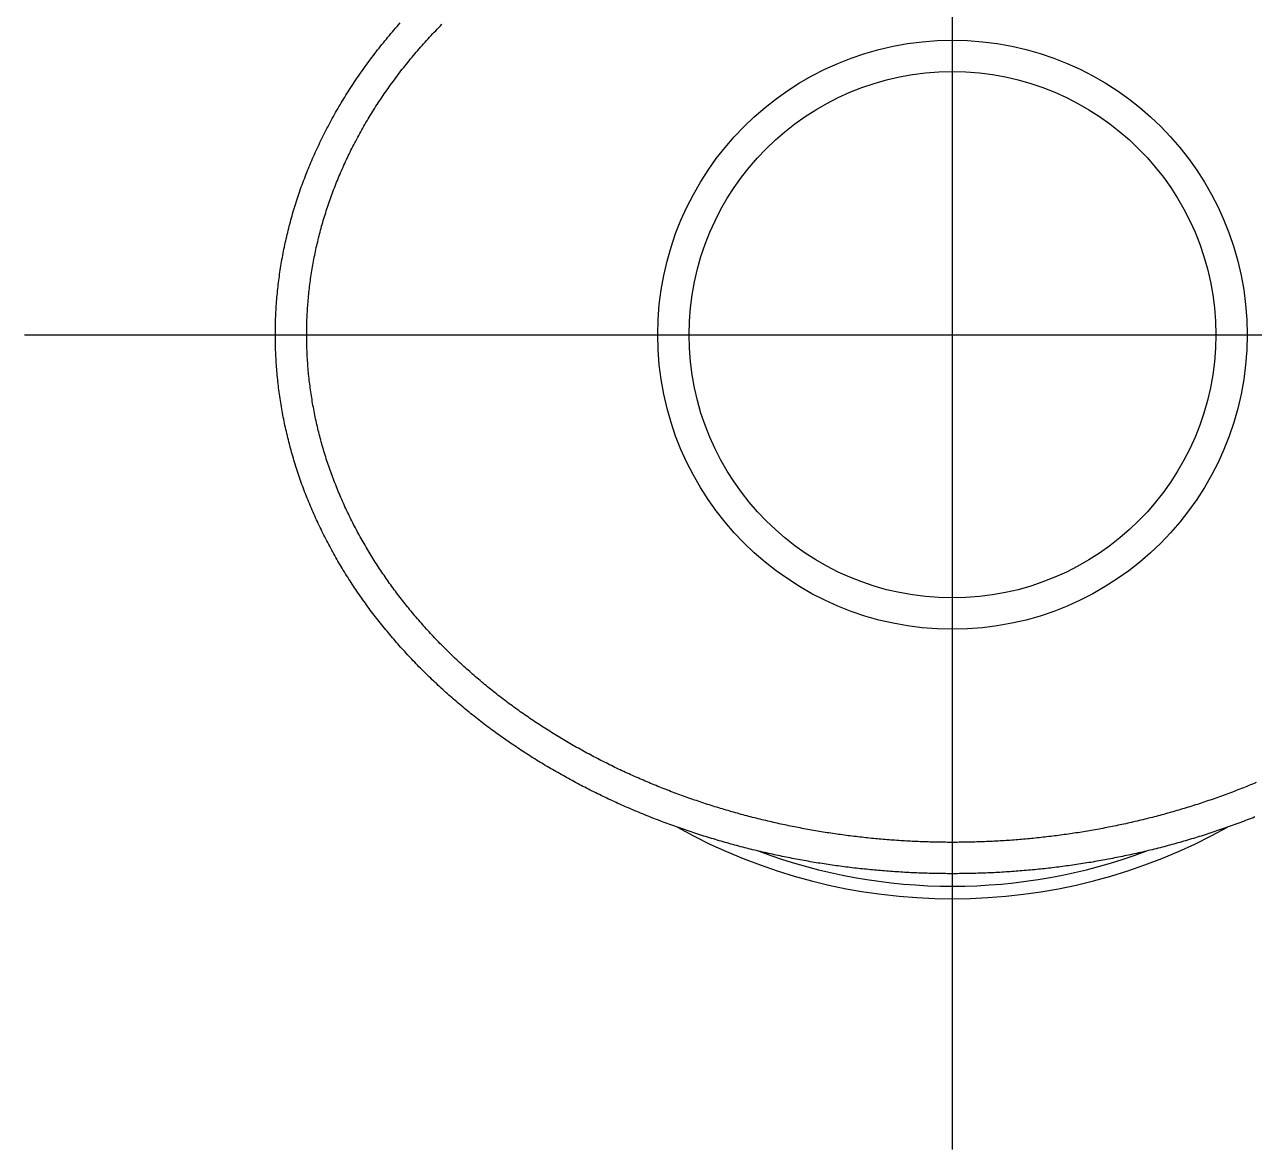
# Model space of a CAD drawing. Extents: x -20.5 to 40.2, y -30.5 to 19.1.
# Drawn here: x 25.4 to 35.21, y -6.5 to 2.47 of the extents above; entities that cross this region are included whole.
import ezdxf

# ---------------------------------------------------------------- set-up
doc = ezdxf.new("R2010")
doc.units = 0
doc.linetypes.add('CENTER', pattern=[50.8, 31.75, -6.35, 6.35, -6.35])
doc.layers.get('0').update_dxf_attribs({"linetype": 'CONTINUOUS'})
doc.layers.add('CENTER', color=1, linetype='CENTER')

msp = doc.modelspace()

# ---------------------------------------------------------------- linework, layer by layer
at = {"color": 7}
for points in [[(35.2155, -3.847, 0), (35.2004, -3.853, 0), (35.1852, -3.859, 0), (35.1701, -3.8649, 0), (35.1549, -3.8708, 0), (35.1397, -3.8766, 0), (35.1245, -3.8824, 0), (35.1093, -3.8881, 0), (35.0941, -3.8938, 0), (35.0788, -3.8995, 0), (35.0636, -3.9051, 0), (35.0483, -3.9107, 0), (35.033, -3.9162, 0), (35.0177, -3.9217, 0), (35.0024, -3.9272, 0), (34.9871, -3.9326, 0), (34.9718, -3.938, 0), (34.9564, -3.9433, 0), (34.9411, -3.9486, 0), (34.9257, -3.9539, 0), (34.9103, -3.9591, 0), (34.895, -3.9642, 0), (34.8796, -3.9694, 0), (34.8641, -3.9745, 0), (34.8487, -3.9795, 0), (34.8333, -3.9845, 0), (34.8178, -3.9895, 0), (34.8024, -3.9944, 0), (34.7869, -3.9993, 0), (34.7715, -4.0042, 0), (34.756, -4.009, 0), (34.7405, -4.0137, 0), (34.725, -4.0185, 0), (34.7094, -4.0232, 0), (34.6939, -4.0278, 0), (34.6784, -4.0324, 0), (34.6628, -4.037, 0), (34.6472, -4.0415, 0), (34.6317, -4.046, 0), (34.6161, -4.0504, 0), (34.6005, -4.0548, 0), (34.5849, -4.0592, 0), (34.5693, -4.0635, 0), (34.5536, -4.0678, 0), (34.538, -4.0721, 0), (34.5224, -4.0763, 0), (34.5067, -4.0804, 0), (34.4911, -4.0846, 0), (34.4754, -4.0887, 0), (34.4597, -4.0927, 0), (34.444, -4.0967, 0), (34.4283, -4.1007, 0), (34.4126, -4.1046, 0), (34.3969, -4.1085, 0), (34.3812, -4.1123, 0), (34.3654, -4.1161, 0), (34.3497, -4.1199, 0), (34.3339, -4.1236, 0), (34.3182, -4.1273, 0), (34.3024, -4.131, 0), (34.2866, -4.1346, 0), (34.2708, -4.1382, 0), (34.255, -4.1417, 0), (34.2392, -4.1452, 0), (34.2234, -4.1486, 0), (34.2076, -4.1521, 0), (34.1918, -4.1554, 0), (34.1759, -4.1588, 0), (34.1601, -4.162, 0), (34.1442, -4.1653, 0), (34.1284, -4.1685, 0), (34.1125, -4.1717, 0), (34.0967, -4.1748, 0), (34.0808, -4.1779, 0), (34.0649, -4.181, 0), (34.049, -4.184, 0), (34.0331, -4.187, 0), (34.0172, -4.1899, 0), (34.0013, -4.1928, 0), (33.9854, -4.1957, 0), (33.9694, -4.1985, 0), (33.9535, -4.2013, 0), (33.9376, -4.204, 0), (33.9216, -4.2068, 0), (33.9057, -4.2094, 0), (33.8897, -4.212, 0), (33.8737, -4.2146, 0), (33.8578, -4.2172, 0), (33.8418, -4.2197, 0), (33.8258, -4.2222, 0), (33.8098, -4.2246, 0), (33.7938, -4.227, 0), (33.7778, -4.2294, 0), (33.7618, -4.2317, 0), (33.7458, -4.234, 0), (33.7298, -4.2362, 0), (33.7138, -4.2384, 0), (33.6978, -4.2406, 0), (33.6817, -4.2427, 0), (33.6657, -4.2448, 0), (33.6497, -4.2468, 0), (33.6336, -4.2488, 0), (33.6176, -4.2508, 0), (33.6015, -4.2527, 0), (33.5854, -4.2546, 0), (33.5694, -4.2565, 0), (33.5533, -4.2583, 0), (33.5372, -4.2601, 0), (33.5212, -4.2618, 0), (33.5051, -4.2635, 0), (33.489, -4.2652, 0), (33.4729, -4.2668, 0), (33.4568, -4.2684, 0), (33.4407, -4.2699, 0), (33.4246, -4.2714, 0), (33.4085, -4.2729, 0), (33.3924, -4.2743, 0), (33.3763, -4.2757, 0), (33.3602, -4.2771, 0), (33.3441, -4.2784, 0), (33.328, -4.2797, 0), (33.3119, -4.2809, 0), (33.2957, -4.2821, 0), (33.2796, -4.2832, 0), (33.2635, -4.2844, 0), (33.2473, -4.2854, 0), (33.2312, -4.2865, 0), (33.2151, -4.2875, 0), (33.1989, -4.2885, 0), (33.1828, -4.2894, 0), (33.1667, -4.2903, 0), (33.1505, -4.2911, 0), (33.1344, -4.2919, 0), (33.1182, -4.2927, 0), (33.1021, -4.2934, 0), (33.0859, -4.2941, 0), (33.0698, -4.2948, 0), (33.0536, -4.2954, 0), (33.0374, -4.296, 0), (33.0213, -4.2965, 0), (33.0051, -4.297, 0), (32.989, -4.2975, 0), (32.9728, -4.2979, 0), (32.9566, -4.2983, 0), (32.9405, -4.2986, 0), (32.9243, -4.2989, 0), (32.9081, -4.2992, 0), (32.892, -4.2994, 0), (32.8758, -4.2996, 0), (32.8596, -4.2998, 0), (32.8435, -4.2999, 0), (32.8273, -4.3, 0), (32.8111, -4.3, 0), (32.795, -4.3, 0), (32.7788, -4.3, 0), (32.7626, -4.2999, 0), (32.7465, -4.2998, 0), (32.7303, -4.2996, 0), (32.7141, -4.2994, 0), (32.698, -4.2992, 0), (32.6818, -4.2989, 0), (32.6656, -4.2986, 0), (32.6495, -4.2983, 0), (32.6333, -4.2979, 0), (32.6172, -4.2975, 0), (32.601, -4.297, 0), (32.5848, -4.2965, 0), (32.5687, -4.296, 0), (32.5525, -4.2954, 0), (32.5364, -4.2948, 0), (32.5202, -4.2941, 0), (32.5041, -4.2934, 0), (32.4879, -4.2927, 0), (32.4718, -4.2919, 0), (32.4556, -4.2911, 0), (32.4395, -4.2903, 0), (32.4233, -4.2894, 0), (32.4072, -4.2884, 0), (32.3911, -4.2875, 0), (32.3749, -4.2865, 0), (32.3588, -4.2854, 0), (32.3426, -4.2843, 0), (32.3265, -4.2832, 0), (32.3104, -4.2821, 0), (32.2943, -4.2809, 0), (32.2782, -4.2796, 0), (32.262, -4.2784, 0), (32.2459, -4.2771, 0), (32.2298, -4.2757, 0), (32.2137, -4.2743, 0), (32.1976, -4.2729, 0), (32.1815, -4.2714, 0), (32.1654, -4.2699, 0), (32.1493, -4.2684, 0), (32.1332, -4.2668, 0), (32.1171, -4.2652, 0), (32.101, -4.2635, 0), (32.085, -4.2618, 0), (32.0689, -4.2601, 0), (32.0528, -4.2583, 0), (32.0367, -4.2565, 0), (32.0207, -4.2546, 0), (32.0046, -4.2528, 0), (31.9886, -4.2508, 0), (31.9725, -4.2489, 0), (31.9565, -4.2469, 0), (31.9404, -4.2448, 0), (31.9244, -4.2427, 0), (31.9084, -4.2406, 0), (31.8924, -4.2384, 0), (31.8763, -4.2362, 0), (31.8603, -4.234, 0), (31.8443, -4.2317, 0), (31.8283, -4.2294, 0), (31.8123, -4.227, 0), (31.7963, -4.2246, 0), (31.7803, -4.2222, 0), (31.7643, -4.2197, 0), (31.7484, -4.2172, 0), (31.7324, -4.2147, 0), (31.7164, -4.2121, 0), (31.7005, -4.2095, 0), (31.6845, -4.2068, 0), (31.6686, -4.2041, 0), (31.6526, -4.2013, 0), (31.6367, -4.1985, 0), (31.6208, -4.1957, 0), (31.6049, -4.1928, 0), (31.5889, -4.1899, 0), (31.573, -4.187, 0), (31.5571, -4.184, 0), (31.5412, -4.181, 0), (31.5254, -4.1779, 0), (31.5095, -4.1748, 0), (31.4936, -4.1717, 0), (31.4777, -4.1685, 0), (31.4619, -4.1653, 0), (31.446, -4.162, 0), (31.4302, -4.1588, 0), (31.4144, -4.1554, 0), (31.3985, -4.152, 0), (31.3827, -4.1486, 0), (31.3669, -4.1452, 0), (31.3511, -4.1417, 0), (31.3353, -4.1382, 0), (31.3195, -4.1346, 0), (31.3037, -4.131, 0), (31.288, -4.1273, 0), (31.2722, -4.1236, 0), (31.2565, -4.1199, 0), (31.2407, -4.1161, 0), (31.225, -4.1123, 0), (31.2093, -4.1085, 0), (31.1935, -4.1046, 0), (31.1778, -4.1006, 0), (31.1621, -4.0967, 0), (31.1464, -4.0927, 0), (31.1308, -4.0886, 0), (31.1151, -4.0845, 0), (31.0994, -4.0804, 0), (31.0838, -4.0762, 0), (31.0681, -4.072, 0), (31.0525, -4.0678, 0), (31.0369, -4.0635, 0), (31.0213, -4.0592, 0), (31.0057, -4.0548, 0), (30.9901, -4.0504, 0), (30.9745, -4.046, 0), (30.9589, -4.0415, 0), (30.9433, -4.037, 0), (30.9278, -4.0324, 0), (30.9122, -4.0278, 0), (30.8967, -4.0231, 0), (30.8812, -4.0184, 0), (30.8657, -4.0137, 0), (30.8502, -4.0089, 0), (30.8347, -4.0042, 0), (30.8192, -3.9993, 0), (30.8037, -3.9944, 0), (30.7883, -3.9895, 0), (30.7728, -3.9845, 0), (30.7574, -3.9795, 0), (30.7419, -3.9745, 0), (30.7265, -3.9694, 0), (30.7111, -3.9642, 0), (30.6957, -3.9591, 0), (30.6803, -3.9539, 0), (30.665, -3.9486, 0), (30.6496, -3.9433, 0), (30.6343, -3.938, 0), (30.6189, -3.9326, 0), (30.6036, -3.9272, 0), (30.5883, -3.9217, 0), (30.573, -3.9162, 0), (30.5577, -3.9107, 0), (30.5424, -3.9051, 0), (30.5272, -3.8995, 0), (30.5119, -3.8938, 0), (30.4967, -3.8881, 0), (30.4815, -3.8824, 0), (30.4663, -3.8766, 0), (30.4511, -3.8707, 0), (30.4359, -3.8649, 0), (30.4207, -3.859, 0), (30.4056, -3.853, 0), (30.3904, -3.847, 0), (30.3753, -3.841, 0), (30.3602, -3.8349, 0), (30.3451, -3.8288, 0), (30.33, -3.8226, 0), (30.315, -3.8164, 0), (30.2999, -3.8102, 0), (30.2849, -3.8039, 0), (30.2699, -3.7975, 0), (30.2549, -3.7912, 0), (30.2399, -3.7848, 0), (30.2249, -3.7783, 0), (30.21, -3.7718, 0), (30.195, -3.7653, 0), (30.1801, -3.7587, 0), (30.1652, -3.7521, 0), (30.1503, -3.7454, 0), (30.1354, -3.7387, 0), (30.1206, -3.732, 0), (30.1057, -3.7252, 0), (30.0909, -3.7183, 0), (30.0761, -3.7115, 0), (30.0613, -3.7045, 0), (30.0465, -3.6976, 0), (30.0318, -3.6906, 0), (30.0171, -3.6835, 0), (30.0023, -3.6765, 0), (29.9876, -3.6693, 0), (29.973, -3.6622, 0), (29.9583, -3.6549, 0), (29.9437, -3.6477, 0), (29.929, -3.6404, 0), (29.9144, -3.6331, 0), (29.8998, -3.6257, 0), (29.8853, -3.6183, 0), (29.8707, -3.6108, 0), (29.8562, -3.6033, 0), (29.8417, -3.5957, 0), (29.8272, -3.5881, 0), (29.8127, -3.5805, 0), (29.7982, -3.5728, 0), (29.7838, -3.5651, 0), (29.7694, -3.5573, 0), (29.755, -3.5495, 0), (29.7406, -3.5416, 0), (29.7263, -3.5337, 0), (29.712, -3.5258, 0), (29.6976, -3.5178, 0), (29.6834, -3.5098, 0), (29.6691, -3.5017, 0), (29.6548, -3.4936, 0), (29.6406, -3.4855, 0), (29.6264, -3.4773, 0), (29.6122, -3.469, 0), (29.5981, -3.4607, 0), (29.584, -3.4524, 0), (29.5699, -3.444, 0), (29.5558, -3.4356, 0), (29.5417, -3.4272, 0), (29.5277, -3.4187, 0), (29.5137, -3.4101, 0), (29.4997, -3.4016, 0), (29.4857, -3.3929, 0), (29.4718, -3.3843, 0), (29.4579, -3.3756, 0), (29.444, -3.3668, 0), (29.4302, -3.358, 0), (29.4163, -3.3492, 0), (29.4025, -3.3403, 0), (29.3888, -3.3314, 0), (29.375, -3.3224, 0), (29.3613, -3.3134, 0), (29.3476, -3.3044, 0), (29.3339, -3.2953, 0), (29.3203, -3.2862, 0), (29.3067, -3.277, 0), (29.2931, -3.2678, 0), (29.2796, -3.2585, 0), (29.266, -3.2492, 0), (29.2525, -3.2398, 0), (29.2391, -3.2304, 0), (29.2256, -3.221, 0), (29.2122, -3.2115, 0), (29.1988, -3.202, 0), (29.1855, -3.1925, 0), (29.1722, -3.1829, 0), (29.1589, -3.1732, 0), (29.1456, -3.1635, 0), (29.1324, -3.1538, 0), (29.1192, -3.144, 0), (29.106, -3.1342, 0), (29.0929, -3.1244, 0), (29.0798, -3.1145, 0), (29.0667, -3.1045, 0), (29.0537, -3.0945, 0), (29.0407, -3.0845, 0), (29.0277, -3.0744, 0), (29.0147, -3.0643, 0), (29.0018, -3.0541, 0), (28.9889, -3.044, 0), (28.9761, -3.0337, 0), (28.9633, -3.0234, 0), (28.9505, -3.0131, 0), (28.9377, -3.0027, 0), (28.925, -2.9923, 0), (28.9124, -2.9819, 0), (28.8997, -2.9714, 0), (28.8871, -2.9608, 0), (28.8745, -2.9502, 0), (28.862, -2.9396, 0), (28.8495, -2.9289, 0), (28.837, -2.9182, 0), (28.8246, -2.9075, 0), (28.8122, -2.8967, 0), (28.7998, -2.8858, 0), (28.7875, -2.875, 0), (28.7752, -2.864, 0), (28.7629, -2.8531, 0), (28.7507, -2.842, 0), (28.7385, -2.831, 0), (28.7264, -2.8199, 0), (28.7143, -2.8088, 0), (28.7022, -2.7976, 0), (28.6902, -2.7864, 0), (28.6782, -2.7751, 0), (28.6662, -2.7638, 0), (28.6543, -2.7524, 0), (28.6424, -2.741, 0), (28.6306, -2.7296, 0), (28.6188, -2.7181, 0), (28.607, -2.7066, 0), (28.5953, -2.695, 0), (28.5836, -2.6834, 0), (28.5719, -2.6717, 0), (28.5603, -2.66, 0), (28.5487, -2.6483, 0), (28.5372, -2.6365, 0), (28.5257, -2.6247, 0), (28.5142, -2.6128, 0), (28.5028, -2.6009, 0), (28.4915, -2.5889, 0), (28.4801, -2.5769, 0), (28.4688, -2.5648, 0), (28.4576, -2.5527, 0), (28.4464, -2.5406, 0), (28.4352, -2.5284, 0), (28.4241, -2.5162, 0), (28.413, -2.5039, 0), (28.402, -2.4916, 0), (28.391, -2.4792, 0), (28.38, -2.4668, 0), (28.3691, -2.4544, 0), (28.3582, -2.4419, 0), (28.3474, -2.4294, 0), (28.3366, -2.4168, 0), (28.3259, -2.4042, 0), (28.3152, -2.3915, 0), (28.3046, -2.3788, 0), (28.294, -2.366, 0), (28.2834, -2.3532, 0), (28.2729, -2.3404, 0), (28.2625, -2.3275, 0), (28.252, -2.3146, 0), (28.2417, -2.3016, 0), (28.2314, -2.2886, 0), (28.2211, -2.2755, 0), (28.2109, -2.2624, 0), (28.2007, -2.2493, 0), (28.1906, -2.2361, 0), (28.1805, -2.2228, 0), (28.1705, -2.2096, 0), (28.1605, -2.1962, 0), (28.1506, -2.1829, 0), (28.1407, -2.1695, 0), (28.1308, -2.156, 0), (28.1211, -2.1425, 0), (28.1113, -2.129, 0), (28.1017, -2.1154, 0), (28.092, -2.1018, 0), (28.0825, -2.0881, 0), (28.0729, -2.0744, 0), (28.0635, -2.0606, 0), (28.054, -2.0468, 0), (28.0447, -2.033, 0), (28.0354, -2.0191, 0), (28.0261, -2.0051, 0), (28.0169, -1.9911, 0), (28.0077, -1.9771, 0), (27.9986, -1.9631, 0), (27.9896, -1.9489, 0), (27.9806, -1.9348, 0), (27.9716, -1.9206, 0), (27.9628, -1.9064, 0), (27.9539, -1.8921, 0), (27.9452, -1.8778, 0), (27.9364, -1.8634, 0), (27.9278, -1.849, 0), (27.9192, -1.8345, 0), (27.9106, -1.82, 0), (27.9021, -1.8055, 0), (27.8937, -1.7909, 0), (27.8853, -1.7763, 0), (27.877, -1.7616, 0), (27.8688, -1.7469, 0), (27.8606, -1.7322, 0), (27.8525, -1.7174, 0), (27.8444, -1.7026, 0), (27.8364, -1.6877, 0), (27.8285, -1.6728, 0), (27.8206, -1.6579, 0), (27.8128, -1.6429, 0), (27.8051, -1.6279, 0), (27.7974, -1.6128, 0), (27.7898, -1.5978, 0), (27.7823, -1.5826, 0), (27.7748, -1.5675, 0), (27.7674, -1.5523, 0), (27.76, -1.5371, 0), (27.7527, -1.5218, 0), (27.7455, -1.5065, 0), (27.7384, -1.4912, 0), (27.7313, -1.4758, 0), (27.7243, -1.4604, 0), (27.7173, -1.445, 0), (27.7104, -1.4296, 0), (27.7036, -1.4141, 0), (27.6969, -1.3985, 0), (27.6902, -1.383, 0), (27.6836, -1.3674, 0), (27.6771, -1.3518, 0), (27.6706, -1.3362, 0), (27.6642, -1.3205, 0), (27.6579, -1.3048, 0), (27.6516, -1.2891, 0), (27.6454, -1.2733, 0), (27.6393, -1.2575, 0), (27.6333, -1.2417, 0), (27.6273, -1.2259, 0), (27.6214, -1.21, 0), (27.6156, -1.1941, 0), (27.6099, -1.1782, 0), (27.6042, -1.1622, 0), (27.5986, -1.1462, 0), (27.5931, -1.1302, 0), (27.5876, -1.1142, 0), (27.5822, -1.0982, 0), (27.5769, -1.0821, 0), (27.5717, -1.066, 0), (27.5666, -1.0499, 0), (27.5615, -1.0337, 0), (27.5565, -1.0176, 0), (27.5516, -1.0014, 0), (27.5467, -0.9852, 0), (27.542, -0.9689, 0), (27.5373, -0.9527, 0), (27.5327, -0.9364, 0), (27.5281, -0.9201, 0), (27.5237, -0.9038, 0), (27.5193, -0.8874, 0), (27.515, -0.8711, 0), (27.5108, -0.8547, 0), (27.5067, -0.8383, 0), (27.5026, -0.8219, 0), (27.4987, -0.8055, 0), (27.4948, -0.789, 0), (27.4909, -0.7726, 0), (27.4872, -0.7561, 0), (27.4836, -0.7396, 0), (27.48, -0.7231, 0), (27.4765, -0.7066, 0), (27.4731, -0.6901, 0), (27.4697, -0.6735, 0), (27.4665, -0.657, 0), (27.4633, -0.6404, 0), (27.4602, -0.6238, 0), (27.4572, -0.6072, 0), (27.4543, -0.5906, 0), (27.4514, -0.574, 0), (27.4487, -0.5573, 0), (27.446, -0.5407, 0), (27.4434, -0.524, 0), (27.4409, -0.5074, 0), (27.4384, -0.4907, 0), (27.4361, -0.474, 0), (27.4338, -0.4573, 0), (27.4316, -0.4406, 0), (27.4295, -0.4239, 0), (27.4274, -0.4072, 0), (27.4255, -0.3905, 0), (27.4236, -0.3737, 0), (27.4218, -0.357, 0), (27.4201, -0.3402, 0), (27.4185, -0.3235, 0), (27.4169, -0.3067, 0), (27.4154, -0.2899, 0), (27.4141, -0.2732, 0), (27.4128, -0.2564, 0), (27.4115, -0.2396, 0), (27.4104, -0.2228, 0), (27.4093, -0.206, 0), (27.4084, -0.1892, 0), (27.4075, -0.1724, 0), (27.4067, -0.1556, 0), (27.4059, -0.1388, 0), (27.4053, -0.122, 0), (27.4047, -0.1052, 0), (27.4043, -0.0884, 0), (27.4039, -0.0715, 0), (27.4035, -0.0547, 0), (27.4033, -0.0379, 0), (27.4032, -0.0211, 0), (27.4031, -0.0043, 0), (27.4031, 0.0126, 0), (27.4032, 0.0294, 0), (27.4034, 0.0462, 0), (27.4037, 0.063, 0), (27.404, 0.0798, 0), (27.4044, 0.0967, 0), (27.4049, 0.1135, 0), (27.4055, 0.1303, 0), (27.4062, 0.1471, 0), (27.407, 0.1639, 0), (27.4078, 0.1807, 0), (27.4088, 0.1975, 0), (27.4098, 0.2143, 0), (27.4109, 0.2311, 0), (27.4121, 0.2479, 0), (27.4133, 0.2647, 0), (27.4147, 0.2815, 0), (27.4161, 0.2983, 0), (27.4176, 0.3151, 0), (27.4192, 0.3319, 0), (27.4209, 0.3487, 0), (27.4226, 0.3655, 0), (27.4245, 0.3822, 0), (27.4264, 0.399, 0), (27.4284, 0.4158, 0), (27.4305, 0.4326, 0), (27.4326, 0.4493, 0), (27.4349, 0.4661, 0), (27.4372, 0.4829, 0), (27.4397, 0.4996, 0), (27.4422, 0.5164, 0), (27.4447, 0.5331, 0), (27.4474, 0.5498, 0), (27.4502, 0.5666, 0), (27.453, 0.5833, 0), (27.4559, 0.6, 0), (27.4589, 0.6167, 0), (27.462, 0.6334, 0), (27.4652, 0.6501, 0), (27.4684, 0.6668, 0), (27.4717, 0.6835, 0), (27.4751, 0.7002, 0), (27.4786, 0.7169, 0), (27.4822, 0.7335, 0), (27.4859, 0.7502, 0), (27.4896, 0.7668, 0), (27.4935, 0.7834, 0), (27.4974, 0.8001, 0), (27.5014, 0.8167, 0), (27.5054, 0.8333, 0), (27.5096, 0.8499, 0), (27.5138, 0.8665, 0), (27.5182, 0.8831, 0), (27.5226, 0.8997, 0), (27.5271, 0.9162, 0), (27.5317, 0.9328, 0), (27.5363, 0.9493, 0), (27.541, 0.9658, 0), (27.5459, 0.9823, 0), (27.5508, 0.9989, 0), (27.5558, 1.0153, 0), (27.5608, 1.0318, 0), (27.566, 1.0483, 0), (27.5712, 1.0648, 0), (27.5766, 1.0812, 0), (27.582, 1.0976, 0), (27.5874, 1.1141, 0), (27.593, 1.1305, 0), (27.5987, 1.1469, 0), (27.6044, 1.1632, 0), (27.6102, 1.1796, 0), (27.6161, 1.196, 0), (27.6221, 1.2123, 0), (27.6282, 1.2286, 0), (27.6343, 1.2449, 0), (27.6406, 1.2612, 0), (27.6469, 1.2775, 0), (27.6533, 1.2937, 0), (27.6598, 1.31, 0), (27.6663, 1.3262, 0), (27.673, 1.3424, 0), (27.6797, 1.3586, 0), (27.6865, 1.3747, 0), (27.6934, 1.3909, 0), (27.7004, 1.407, 0), (27.7074, 1.4231, 0), (27.7146, 1.4392, 0), (27.7218, 1.4553, 0), (27.7291, 1.4714, 0), (27.7365, 1.4874, 0), (27.7439, 1.5034, 0), (27.7515, 1.5194, 0), (27.7591, 1.5354, 0), (27.7668, 1.5514, 0), (27.7746, 1.5673, 0), (27.7825, 1.5832, 0), (27.7904, 1.5991, 0), (27.7984, 1.615, 0), (27.8065, 1.6308, 0), (27.8147, 1.6466, 0), (27.823, 1.6624, 0), (27.8314, 1.6782, 0), (27.8398, 1.694, 0), (27.8483, 1.7097, 0), (27.8569, 1.7254, 0), (27.8656, 1.7411, 0), (27.8743, 1.7567, 0), (27.8831, 1.7724, 0), (27.8921, 1.788, 0), (27.901, 1.8035, 0), (27.9101, 1.8191, 0), (27.9193, 1.8346, 0), (27.9285, 1.8501, 0), (27.9378, 1.8656, 0), (27.9472, 1.8811, 0), (27.9567, 1.8965, 0), (27.9662, 1.9119, 0), (27.9758, 1.9272, 0), (27.9855, 1.9426, 0), (27.9953, 1.9579, 0), (28.0052, 1.9732, 0), (28.0151, 1.9884, 0), (28.0251, 2.0037, 0), (28.0352, 2.0189, 0), (28.0454, 2.034, 0), (28.0557, 2.0492, 0), (28.066, 2.0643, 0), (28.0764, 2.0793, 0), (28.0869, 2.0944, 0), (28.0975, 2.1094, 0), (28.1081, 2.1244, 0), (28.1188, 2.1393, 0), (28.1297, 2.1543, 0), (28.1405, 2.1692, 0), (28.1515, 2.184, 0), (28.1625, 2.1988, 0), (28.1737, 2.2136, 0), (28.1848, 2.2284, 0), (28.1961, 2.2431, 0), (28.2075, 2.2578, 0), (28.2189, 2.2724, 0), (28.2304, 2.2871, 0), (28.2419, 2.3016, 0), (28.2536, 2.3162, 0), (28.2653, 2.3307, 0), (28.2771, 2.3452, 0), (28.2889, 2.3596, 0), (28.3009, 2.374, 0), (28.3129, 2.3883, 0), (28.3249, 2.4026, 0), (28.3371, 2.4169, 0), (28.3493, 2.4312, 0), (28.3616, 2.4454, 0), (28.3739, 2.4595, 0), (28.3863, 2.4736, 0), (28.3988, 2.4877, 0)], [(35.2244, -3.5734, 0), (35.2099, -3.5794, 0), (35.1955, -3.5854, 0), (35.1811, -3.5913, 0), (35.1666, -3.5972, 0), (35.1522, -3.6031, 0), (35.1377, -3.6089, 0), (35.1232, -3.6147, 0), (35.1086, -3.6205, 0), (35.0941, -3.6262, 0), (35.0796, -3.6318, 0), (35.065, -3.6375, 0), (35.0505, -3.6431, 0), (35.0359, -3.6486, 0), (35.0213, -3.6541, 0), (35.0067, -3.6596, 0), (34.992, -3.665, 0), (34.9774, -3.6704, 0), (34.9628, -3.6758, 0), (34.9481, -3.6811, 0), (34.9334, -3.6864, 0), (34.9187, -3.6916, 0), (34.9041, -3.6968, 0), (34.8893, -3.702, 0), (34.8746, -3.7071, 0), (34.8599, -3.7122, 0), (34.8452, -3.7172, 0), (34.8304, -3.7222, 0), (34.8156, -3.7272, 0), (34.8008, -3.7321, 0), (34.7861, -3.737, 0), (34.7712, -3.7418, 0), (34.7564, -3.7466, 0), (34.7416, -3.7514, 0), (34.7268, -3.7561, 0), (34.7119, -3.7608, 0), (34.6971, -3.7655, 0), (34.6822, -3.7701, 0), (34.6673, -3.7747, 0), (34.6524, -3.7792, 0), (34.6375, -3.7837, 0), (34.6226, -3.7882, 0), (34.6076, -3.7926, 0), (34.5927, -3.797, 0), (34.5778, -3.8013, 0), (34.5628, -3.8056, 0), (34.5478, -3.8099, 0), (34.5328, -3.8142, 0), (34.5178, -3.8184, 0), (34.5028, -3.8225, 0), (34.4878, -3.8266, 0), (34.4728, -3.8307, 0), (34.4578, -3.8348, 0), (34.4427, -3.8388, 0), (34.4277, -3.8427, 0), (34.4126, -3.8466, 0), (34.3975, -3.8505, 0), (34.3825, -3.8544, 0), (34.3674, -3.8582, 0), (34.3523, -3.862, 0), (34.3372, -3.8657, 0), (34.322, -3.8694, 0), (34.3069, -3.8731, 0), (34.2918, -3.8767, 0), (34.2766, -3.8803, 0), (34.2615, -3.8838, 0), (34.2463, -3.8873, 0), (34.2311, -3.8908, 0), (34.216, -3.8942, 0), (34.2008, -3.8976, 0), (34.1856, -3.901, 0), (34.1704, -3.9043, 0), (34.1552, -3.9076, 0), (34.1399, -3.9108, 0), (34.1247, -3.9141, 0), (34.1095, -3.9172, 0), (34.0942, -3.9204, 0), (34.079, -3.9234, 0), (34.0637, -3.9265, 0), (34.0485, -3.9295, 0), (34.0332, -3.9325, 0), (34.0179, -3.9354, 0), (34.0026, -3.9383, 0), (33.9873, -3.9412, 0), (33.972, -3.944, 0), (33.9567, -3.9468, 0), (33.9414, -3.9496, 0), (33.9261, -3.9523, 0), (33.9107, -3.955, 0), (33.8954, -3.9576, 0), (33.88, -3.9602, 0), (33.8647, -3.9628, 0), (33.8493, -3.9653, 0), (33.834, -3.9678, 0), (33.8186, -3.9703, 0), (33.8032, -3.9727, 0), (33.7879, -3.9751, 0), (33.7725, -3.9774, 0), (33.7571, -3.9797, 0), (33.7417, -3.982, 0), (33.7263, -3.9842, 0), (33.7109, -3.9864, 0), (33.6954, -3.9886, 0), (33.68, -3.9907, 0), (33.6646, -3.9928, 0), (33.6492, -3.9948, 0), (33.6337, -3.9968, 0), (33.6183, -3.9988, 0), (33.6029, -4.0007, 0), (33.5874, -4.0026, 0), (33.5719, -4.0045, 0), (33.5565, -4.0063, 0), (33.541, -4.0081, 0), (33.5256, -4.0098, 0), (33.5101, -4.0115, 0), (33.4946, -4.0132, 0), (33.4791, -4.0149, 0), (33.4636, -4.0165, 0), (33.4482, -4.018, 0), (33.4327, -4.0195, 0), (33.4172, -4.021, 0), (33.4017, -4.0225, 0), (33.3862, -4.0239, 0), (33.3707, -4.0253, 0), (33.3551, -4.0266, 0), (33.3396, -4.0279, 0), (33.3241, -4.0292, 0), (33.3086, -4.0304, 0), (33.2931, -4.0316, 0), (33.2775, -4.0327, 0), (33.262, -4.0339, 0), (33.2465, -4.0349, 0), (33.2309, -4.036, 0), (33.2154, -4.037, 0), (33.1999, -4.0379, 0), (33.1843, -4.0389, 0), (33.1688, -4.0398, 0), (33.1532, -4.0406, 0), (33.1377, -4.0414, 0), (33.1221, -4.0422, 0), (33.1066, -4.043, 0), (33.091, -4.0437, 0), (33.0755, -4.0443, 0), (33.0599, -4.045, 0), (33.0444, -4.0456, 0), (33.0288, -4.0461, 0), (33.0132, -4.0466, 0), (32.9977, -4.0471, 0), (32.9821, -4.0476, 0), (32.9665, -4.048, 0), (32.951, -4.0483, 0), (32.9354, -4.0487, 0), (32.9198, -4.049, 0), (32.9043, -4.0492, 0), (32.8887, -4.0495, 0), (32.8731, -4.0496, 0), (32.8576, -4.0498, 0), (32.842, -4.0499, 0), (32.8264, -4.05, 0), (32.8108, -4.05, 0), (32.7953, -4.05, 0), (32.7797, -4.05, 0), (32.7641, -4.0499, 0), (32.7486, -4.0498, 0), (32.733, -4.0496, 0), (32.7174, -4.0495, 0), (32.7019, -4.0492, 0), (32.6863, -4.049, 0), (32.6707, -4.0487, 0), (32.6551, -4.0483, 0), (32.6396, -4.048, 0), (32.624, -4.0476, 0), (32.6085, -4.0471, 0), (32.5929, -4.0466, 0), (32.5773, -4.0461, 0), (32.5618, -4.0456, 0), (32.5462, -4.045, 0), (32.5306, -4.0443, 0), (32.5151, -4.0437, 0), (32.4995, -4.043, 0), (32.484, -4.0422, 0), (32.4684, -4.0414, 0), (32.4529, -4.0406, 0), (32.4373, -4.0397, 0), (32.4218, -4.0389, 0), (32.4063, -4.0379, 0), (32.3907, -4.037, 0), (32.3752, -4.036, 0), (32.3596, -4.0349, 0), (32.3441, -4.0338, 0), (32.3286, -4.0327, 0), (32.3131, -4.0316, 0), (32.2975, -4.0304, 0), (32.282, -4.0292, 0), (32.2665, -4.0279, 0), (32.251, -4.0266, 0), (32.2355, -4.0253, 0), (32.22, -4.0239, 0), (32.2045, -4.0225, 0), (32.189, -4.021, 0), (32.1735, -4.0195, 0), (32.158, -4.018, 0), (32.1425, -4.0165, 0), (32.127, -4.0149, 0), (32.1115, -4.0132, 0), (32.096, -4.0116, 0), (32.0806, -4.0099, 0), (32.0651, -4.0081, 0), (32.0496, -4.0063, 0), (32.0342, -4.0045, 0), (32.0187, -4.0027, 0), (32.0033, -4.0008, 0), (31.9878, -3.9988, 0), (31.9724, -3.9968, 0), (31.957, -3.9948, 0), (31.9415, -3.9928, 0), (31.9261, -3.9907, 0), (31.9107, -3.9886, 0), (31.8953, -3.9864, 0), (31.8799, -3.9842, 0), (31.8645, -3.982, 0), (31.8491, -3.9798, 0), (31.8337, -3.9775, 0), (31.8183, -3.9751, 0), (31.8029, -3.9727, 0), (31.7875, -3.9703, 0), (31.7722, -3.9678, 0), (31.7568, -3.9653, 0), (31.7414, -3.9628, 0), (31.7261, -3.9603, 0), (31.7107, -3.9577, 0), (31.6954, -3.955, 0), (31.6801, -3.9523, 0), (31.6648, -3.9496, 0), (31.6494, -3.9468, 0), (31.6341, -3.9441, 0), (31.6188, -3.9412, 0), (31.6035, -3.9384, 0), (31.5882, -3.9354, 0), (31.573, -3.9325, 0), (31.5577, -3.9295, 0), (31.5424, -3.9265, 0), (31.5272, -3.9234, 0), (31.5119, -3.9204, 0), (31.4967, -3.9172, 0), (31.4814, -3.9141, 0), (31.4662, -3.9108, 0), (31.451, -3.9076, 0), (31.4358, -3.9043, 0), (31.4206, -3.901, 0), (31.4054, -3.8976, 0), (31.3902, -3.8942, 0), (31.375, -3.8908, 0), (31.3598, -3.8873, 0), (31.3447, -3.8838, 0), (31.3295, -3.8803, 0), (31.3144, -3.8767, 0), (31.2992, -3.8731, 0), (31.2841, -3.8694, 0), (31.269, -3.8657, 0), (31.2539, -3.862, 0), (31.2388, -3.8582, 0), (31.2237, -3.8544, 0), (31.2086, -3.8505, 0), (31.1935, -3.8466, 0), (31.1785, -3.8427, 0), (31.1634, -3.8387, 0), (31.1484, -3.8347, 0), (31.1333, -3.8307, 0), (31.1183, -3.8266, 0), (31.1033, -3.8225, 0), (31.0883, -3.8183, 0), (31.0733, -3.8141, 0), (31.0583, -3.8099, 0), (31.0433, -3.8056, 0), (31.0284, -3.8013, 0), (31.0134, -3.797, 0), (30.9985, -3.7926, 0), (30.9836, -3.7882, 0), (30.9686, -3.7837, 0), (30.9537, -3.7792, 0), (30.9388, -3.7747, 0), (30.9239, -3.7701, 0), (30.9091, -3.7655, 0), (30.8942, -3.7608, 0), (30.8793, -3.7561, 0), (30.8645, -3.7514, 0), (30.8497, -3.7466, 0), (30.8348, -3.7418, 0), (30.82, -3.737, 0), (30.8052, -3.7321, 0), (30.7904, -3.7271, 0), (30.7757, -3.7222, 0), (30.7609, -3.7172, 0), (30.7461, -3.7121, 0), (30.7314, -3.7071, 0), (30.7167, -3.7019, 0), (30.702, -3.6968, 0), (30.6873, -3.6916, 0), (30.6726, -3.6863, 0), (30.6579, -3.6811, 0), (30.6432, -3.6757, 0), (30.6286, -3.6704, 0), (30.6139, -3.665, 0), (30.5993, -3.6596, 0), (30.5847, -3.6541, 0), (30.5701, -3.6486, 0), (30.5555, -3.643, 0), (30.541, -3.6374, 0), (30.5264, -3.6318, 0), (30.5119, -3.6261, 0), (30.4973, -3.6204, 0), (30.4828, -3.6147, 0), (30.4683, -3.6089, 0), (30.4538, -3.6031, 0), (30.4394, -3.5972, 0), (30.4249, -3.5913, 0), (30.4105, -3.5854, 0), (30.3961, -3.5794, 0), (30.3817, -3.5734, 0), (30.3673, -3.5673, 0), (30.3529, -3.5612, 0), (30.3385, -3.555, 0), (30.3242, -3.5488, 0), (30.3099, -3.5426, 0), (30.2956, -3.5364, 0), (30.2813, -3.5301, 0), (30.267, -3.5237, 0), (30.2527, -3.5173, 0), (30.2385, -3.5109, 0), (30.2243, -3.5045, 0), (30.21, -3.498, 0), (30.1959, -3.4914, 0), (30.1817, -3.4848, 0), (30.1675, -3.4782, 0), (30.1534, -3.4716, 0), (30.1393, -3.4649, 0), (30.1252, -3.4581, 0), (30.1111, -3.4514, 0), (30.097, -3.4445, 0), (30.083, -3.4377, 0), (30.0689, -3.4308, 0), (30.0549, -3.4238, 0), (30.0409, -3.4168, 0), (30.027, -3.4098, 0), (30.013, -3.4028, 0), (29.9991, -3.3957, 0), (29.9852, -3.3885, 0), (29.9713, -3.3813, 0), (29.9574, -3.3741, 0), (29.9435, -3.3668, 0), (29.9297, -3.3596, 0), (29.9159, -3.3522, 0), (29.9021, -3.3448, 0), (29.8883, -3.3374, 0), (29.8746, -3.3299, 0), (29.8608, -3.3224, 0), (29.8471, -3.3149, 0), (29.8334, -3.3073, 0), (29.8198, -3.2997, 0), (29.8061, -3.292, 0), (29.7925, -3.2843, 0), (29.7789, -3.2765, 0), (29.7653, -3.2688, 0), (29.7517, -3.2609, 0), (29.7382, -3.2531, 0), (29.7247, -3.2452, 0), (29.7112, -3.2372, 0), (29.6977, -3.2292, 0), (29.6843, -3.2212, 0), (29.6709, -3.2131, 0), (29.6575, -3.205, 0), (29.6441, -3.1969, 0), (29.6308, -3.1887, 0), (29.6175, -3.1805, 0), (29.6042, -3.1722, 0), (29.5909, -3.1639, 0), (29.5777, -3.1555, 0), (29.5645, -3.1472, 0), (29.5513, -3.1387, 0), (29.5381, -3.1303, 0), (29.525, -3.1218, 0), (29.5119, -3.1132, 0), (29.4988, -3.1046, 0), (29.4858, -3.096, 0), (29.4727, -3.0873, 0), (29.4598, -3.0787, 0), (29.4468, -3.0699, 0), (29.4338, -3.0611, 0), (29.4209, -3.0523, 0), (29.4081, -3.0434, 0), (29.3952, -3.0345, 0), (29.3824, -3.0256, 0), (29.3696, -3.0166, 0), (29.3568, -3.0076, 0), (29.3441, -2.9985, 0), (29.3314, -2.9894, 0), (29.3187, -2.9803, 0), (29.3061, -2.9711, 0), (29.2934, -2.9619, 0), (29.2809, -2.9527, 0), (29.2683, -2.9434, 0), (29.2558, -2.934, 0), (29.2433, -2.9246, 0), (29.2308, -2.9152, 0), (29.2184, -2.9058, 0), (29.206, -2.8963, 0), (29.1936, -2.8867, 0), (29.1813, -2.8772, 0), (29.169, -2.8676, 0), (29.1567, -2.8579, 0), (29.1445, -2.8482, 0), (29.1323, -2.8385, 0), (29.1201, -2.8287, 0), (29.1079, -2.8189, 0), (29.0958, -2.8091, 0), (29.0838, -2.7992, 0), (29.0717, -2.7892, 0), (29.0597, -2.7793, 0), (29.0478, -2.7693, 0), (29.0358, -2.7592, 0), (29.0239, -2.7491, 0), (29.012, -2.739, 0), (29.0002, -2.7288, 0), (28.9884, -2.7186, 0), (28.9767, -2.7084, 0), (28.9649, -2.6981, 0), (28.9532, -2.6878, 0), (28.9416, -2.6774, 0), (28.93, -2.6671, 0), (28.9184, -2.6566, 0), (28.9068, -2.6461, 0), (28.8953, -2.6356, 0), (28.8838, -2.6251, 0), (28.8724, -2.6145, 0), (28.861, -2.6038, 0), (28.8496, -2.5932, 0), (28.8383, -2.5825, 0), (28.827, -2.5717, 0), (28.8158, -2.5609, 0), (28.8046, -2.5501, 0), (28.7934, -2.5392, 0), (28.7823, -2.5283, 0), (28.7712, -2.5174, 0), (28.7601, -2.5064, 0), (28.7491, -2.4953, 0), (28.7381, -2.4843, 0), (28.7271, -2.4732, 0), (28.7162, -2.462, 0), (28.7054, -2.4508, 0), (28.6945, -2.4396, 0), (28.6837, -2.4283, 0), (28.673, -2.417, 0), (28.6623, -2.4057, 0), (28.6516, -2.3943, 0), (28.641, -2.3828, 0), (28.6304, -2.3714, 0), (28.6198, -2.3599, 0), (28.6093, -2.3483, 0), (28.5989, -2.3367, 0), (28.5885, -2.3251, 0), (28.5781, -2.3134, 0), (28.5677, -2.3017, 0), (28.5574, -2.29, 0), (28.5472, -2.2782, 0), (28.537, -2.2664, 0), (28.5268, -2.2545, 0), (28.5167, -2.2426, 0), (28.5066, -2.2306, 0), (28.4966, -2.2187, 0), (28.4866, -2.2066, 0), (28.4766, -2.1946, 0), (28.4667, -2.1825, 0), (28.4569, -2.1703, 0), (28.4471, -2.1582, 0), (28.4373, -2.1459, 0), (28.4276, -2.1337, 0), (28.4179, -2.1214, 0), (28.4083, -2.109, 0), (28.3987, -2.0967, 0), (28.3892, -2.0842, 0), (28.3797, -2.0718, 0), (28.3703, -2.0593, 0), (28.3609, -2.0467, 0), (28.3515, -2.0342, 0), (28.3422, -2.0216, 0), (28.333, -2.0089, 0), (28.3238, -1.9962, 0), (28.3147, -1.9835, 0), (28.3056, -1.9707, 0), (28.2965, -1.9579, 0), (28.2875, -1.945, 0), (28.2786, -1.9322, 0), (28.2697, -1.9192, 0), (28.2608, -1.9063, 0), (28.252, -1.8933, 0), (28.2433, -1.8802, 0), (28.2346, -1.8671, 0), (28.2259, -1.854, 0), (28.2173, -1.8409, 0), (28.2088, -1.8276, 0), (28.2003, -1.8144, 0), (28.1918, -1.8011, 0), (28.1835, -1.7878, 0), (28.1751, -1.7745, 0), (28.1668, -1.7611, 0), (28.1586, -1.7476, 0), (28.1504, -1.7342, 0), (28.1423, -1.7206, 0), (28.1343, -1.7071, 0), (28.1262, -1.6935, 0), (28.1183, -1.6799, 0), (28.1104, -1.6662, 0), (28.1026, -1.6525, 0), (28.0948, -1.6388, 0), (28.0871, -1.625, 0), (28.0794, -1.6112, 0), (28.0718, -1.5974, 0), (28.0643, -1.5835, 0), (28.0568, -1.5696, 0), (28.0494, -1.5557, 0), (28.042, -1.5417, 0), (28.0347, -1.5277, 0), (28.0275, -1.5137, 0), (28.0203, -1.4996, 0), (28.0132, -1.4855, 0), (28.0061, -1.4714, 0), (27.9991, -1.4572, 0), (27.9922, -1.443, 0), (27.9853, -1.4288, 0), (27.9785, -1.4145, 0), (27.9718, -1.4002, 0), (27.9651, -1.3859, 0), (27.9585, -1.3716, 0), (27.9519, -1.3572, 0), (27.9454, -1.3428, 0), (27.939, -1.3284, 0), (27.9327, -1.3139, 0), (27.9264, -1.2994, 0), (27.9201, -1.2849, 0), (27.914, -1.2704, 0), (27.9079, -1.2558, 0), (27.9018, -1.2412, 0), (27.8959, -1.2266, 0), (27.89, -1.212, 0), (27.8842, -1.1973, 0), (27.8784, -1.1826, 0), (27.8727, -1.1679, 0), (27.8671, -1.1532, 0), (27.8615, -1.1384, 0), (27.856, -1.1236, 0), (27.8506, -1.1088, 0), (27.8452, -1.094, 0), (27.84, -1.0791, 0), (27.8347, -1.0642, 0), (27.8296, -1.0493, 0), (27.8245, -1.0344, 0), (27.8195, -1.0195, 0), (27.8146, -1.0045, 0), (27.8097, -0.9895, 0), (27.8049, -0.9745, 0), (27.8002, -0.9595, 0), (27.7956, -0.9444, 0), (27.791, -0.9294, 0), (27.7865, -0.9143, 0), (27.7821, -0.8992, 0), (27.7777, -0.8841, 0), (27.7734, -0.8689, 0), (27.7692, -0.8538, 0), (27.7651, -0.8386, 0), (27.761, -0.8234, 0), (27.757, -0.8082, 0), (27.7531, -0.793, 0), (27.7492, -0.7778, 0), (27.7455, -0.7625, 0), (27.7418, -0.7473, 0), (27.7382, -0.732, 0), (27.7346, -0.7167, 0), (27.7311, -0.7014, 0), (27.7278, -0.6861, 0), (27.7244, -0.6707, 0), (27.7212, -0.6554, 0), (27.718, -0.64, 0), (27.7149, -0.6247, 0), (27.7119, -0.6093, 0), (27.709, -0.5939, 0), (27.7061, -0.5785, 0), (27.7033, -0.5631, 0), (27.7006, -0.5477, 0), (27.6979, -0.5323, 0), (27.6954, -0.5168, 0), (27.6929, -0.5014, 0), (27.6905, -0.4859, 0), (27.6881, -0.4705, 0), (27.6858, -0.455, 0), (27.6837, -0.4395, 0), (27.6815, -0.424, 0), (27.6795, -0.4085, 0), (27.6775, -0.393, 0), (27.6756, -0.3775, 0), (27.6738, -0.362, 0), (27.6721, -0.3465, 0), (27.6704, -0.331, 0), (27.6688, -0.3154, 0), (27.6673, -0.2999, 0), (27.6659, -0.2843, 0), (27.6645, -0.2688, 0), (27.6632, -0.2532, 0), (27.662, -0.2377, 0), (27.6609, -0.2221, 0), (27.6599, -0.2066, 0), (27.6589, -0.191, 0), (27.658, -0.1754, 0), (27.6571, -0.1598, 0), (27.6564, -0.1442, 0), (27.6557, -0.1287, 0), (27.6551, -0.1131, 0), (27.6546, -0.0975, 0), (27.6542, -0.0819, 0), (27.6538, -0.0663, 0), (27.6535, -0.0507, 0), (27.6533, -0.0351, 0), (27.6531, -0.0195, 0), (27.6531, -0.0039, 0), (27.6531, 0.0116, 0), (27.6532, 0.0272, 0), (27.6534, 0.0428, 0), (27.6536, 0.0584, 0), (27.6539, 0.074, 0), (27.6543, 0.0896, 0), (27.6548, 0.1052, 0), (27.6554, 0.1208, 0), (27.656, 0.1364, 0), (27.6567, 0.1519, 0), (27.6575, 0.1675, 0), (27.6584, 0.1831, 0), (27.6593, 0.1987, 0), (27.6603, 0.2143, 0), (27.6614, 0.2298, 0), (27.6626, 0.2454, 0), (27.6638, 0.261, 0), (27.6651, 0.2766, 0), (27.6665, 0.2921, 0), (27.668, 0.3077, 0), (27.6696, 0.3233, 0), (27.6712, 0.3388, 0), (27.6729, 0.3544, 0), (27.6747, 0.37, 0), (27.6765, 0.3855, 0), (27.6785, 0.4011, 0), (27.6805, 0.4166, 0), (27.6826, 0.4322, 0), (27.6847, 0.4477, 0), (27.687, 0.4633, 0), (27.6893, 0.4788, 0), (27.6917, 0.4944, 0), (27.6942, 0.5099, 0), (27.6967, 0.5254, 0), (27.6994, 0.5409, 0), (27.7021, 0.5565, 0), (27.7049, 0.572, 0), (27.7077, 0.5875, 0), (27.7107, 0.603, 0), (27.7137, 0.6185, 0), (27.7168, 0.634, 0), (27.7199, 0.6495, 0), (27.7232, 0.6649, 0), (27.7265, 0.6804, 0), (27.7299, 0.6959, 0), (27.7334, 0.7113, 0), (27.7369, 0.7268, 0), (27.7406, 0.7422, 0), (27.7443, 0.7577, 0), (27.7481, 0.7731, 0), (27.7519, 0.7885, 0), (27.7559, 0.804, 0), (27.7599, 0.8194, 0), (27.764, 0.8348, 0), (27.7682, 0.8502, 0), (27.7724, 0.8656, 0), (27.7768, 0.8809, 0), (27.7812, 0.8963, 0), (27.7857, 0.9117, 0), (27.7902, 0.927, 0), (27.7949, 0.9424, 0), (27.7996, 0.9577, 0), (27.8044, 0.973, 0), (27.8093, 0.9884, 0), (27.8142, 1.0037, 0), (27.8193, 1.019, 0), (27.8244, 1.0342, 0), (27.8296, 1.0495, 0), (27.8348, 1.0648, 0), (27.8402, 1.08, 0), (27.8456, 1.0953, 0), (27.8511, 1.1105, 0), (27.8567, 1.1257, 0), (27.8623, 1.1409, 0), (27.868, 1.1561, 0), (27.8739, 1.1713, 0), (27.8797, 1.1865, 0), (27.8857, 1.2016, 0), (27.8917, 1.2168, 0), (27.8979, 1.2319, 0), (27.9041, 1.247, 0), (27.9103, 1.2621, 0), (27.9167, 1.2772, 0), (27.9231, 1.2923, 0), (27.9296, 1.3073, 0), (27.9362, 1.3224, 0), (27.9429, 1.3374, 0), (27.9496, 1.3524, 0), (27.9564, 1.3674, 0), (27.9633, 1.3824, 0), (27.9703, 1.3973, 0), (27.9773, 1.4123, 0), (27.9845, 1.4272, 0), (27.9917, 1.4421, 0), (27.9989, 1.457, 0), (28.0063, 1.4719, 0), (28.0137, 1.4867, 0), (28.0212, 1.5016, 0), (28.0288, 1.5164, 0), (28.0365, 1.5312, 0), (28.0442, 1.546, 0), (28.052, 1.5607, 0), (28.0599, 1.5755, 0), (28.0679, 1.5902, 0), (28.0759, 1.6049, 0), (28.084, 1.6196, 0), (28.0922, 1.6342, 0), (28.1005, 1.6489, 0), (28.1089, 1.6635, 0), (28.1173, 1.6781, 0), (28.1258, 1.6927, 0), (28.1344, 1.7072, 0), (28.143, 1.7217, 0), (28.1517, 1.7362, 0), (28.1605, 1.7507, 0), (28.1694, 1.7652, 0), (28.1784, 1.7796, 0), (28.1874, 1.794, 0), (28.1965, 1.8084, 0), (28.2057, 1.8228, 0), (28.2149, 1.8371, 0), (28.2243, 1.8515, 0), (28.2337, 1.8658, 0), (28.2431, 1.88, 0), (28.2527, 1.8943, 0), (28.2623, 1.9085, 0), (28.272, 1.9227, 0), (28.2818, 1.9368, 0), (28.2917, 1.951, 0), (28.3016, 1.9651, 0), (28.3116, 1.9792, 0), (28.3217, 1.9932, 0), (28.3319, 2.0073, 0), (28.3421, 2.0213, 0), (28.3524, 2.0352, 0), (28.3628, 2.0492, 0), (28.3733, 2.0631, 0), (28.3838, 2.077, 0), (28.3944, 2.0909, 0), (28.4051, 2.1047, 0), (28.4158, 2.1185, 0), (28.4267, 2.1322, 0), (28.4376, 2.146, 0), (28.4485, 2.1597, 0), (28.4596, 2.1733, 0), (28.4707, 2.187, 0), (28.4818, 2.2006, 0), (28.4931, 2.2142, 0), (28.5044, 2.2277, 0), (28.5158, 2.2412, 0), (28.5272, 2.2546, 0), (28.5387, 2.2681, 0), (28.5503, 2.2815, 0), (28.562, 2.2948, 0), (28.5737, 2.3081, 0), (28.5855, 2.3214, 0), (28.5973, 2.3347, 0), (28.6092, 2.3479, 0), (28.6212, 2.3611, 0), (28.6333, 2.3742, 0), (28.6454, 2.3873, 0), (28.6576, 2.4003, 0), (28.6698, 2.4133, 0), (28.6821, 2.4263, 0), (28.6945, 2.4392, 0), (28.7069, 2.4521, 0), (28.7194, 2.465, 0), (28.7319, 2.4778, 0)]]:
    msp.add_polyline3d(points, dxfattribs=at)
at = {"color": 7, "linetype": 'CONTINUOUS'}
for radius in [2.35, 2.1]:
    msp.add_circle((32.8031, 0), radius, dxfattribs=at)
for radius, start, end in [(4.5, 240.83239, 299.16761), (4.4, 249.48553, 290.51447)]:
    msp.add_arc((32.8031, 0), radius, start, end, dxfattribs=at)
at = {"layer": 'CENTER', "color": 1, "linetype": 'CENTER'}
for p, q in [((32.8031, -6.5), (32.8031, 19.1)), ((25.4032, 0), (40.203, 0))]:
    msp.add_line(p, q, dxfattribs=at)

doc.saveas('drawing.dxf')
